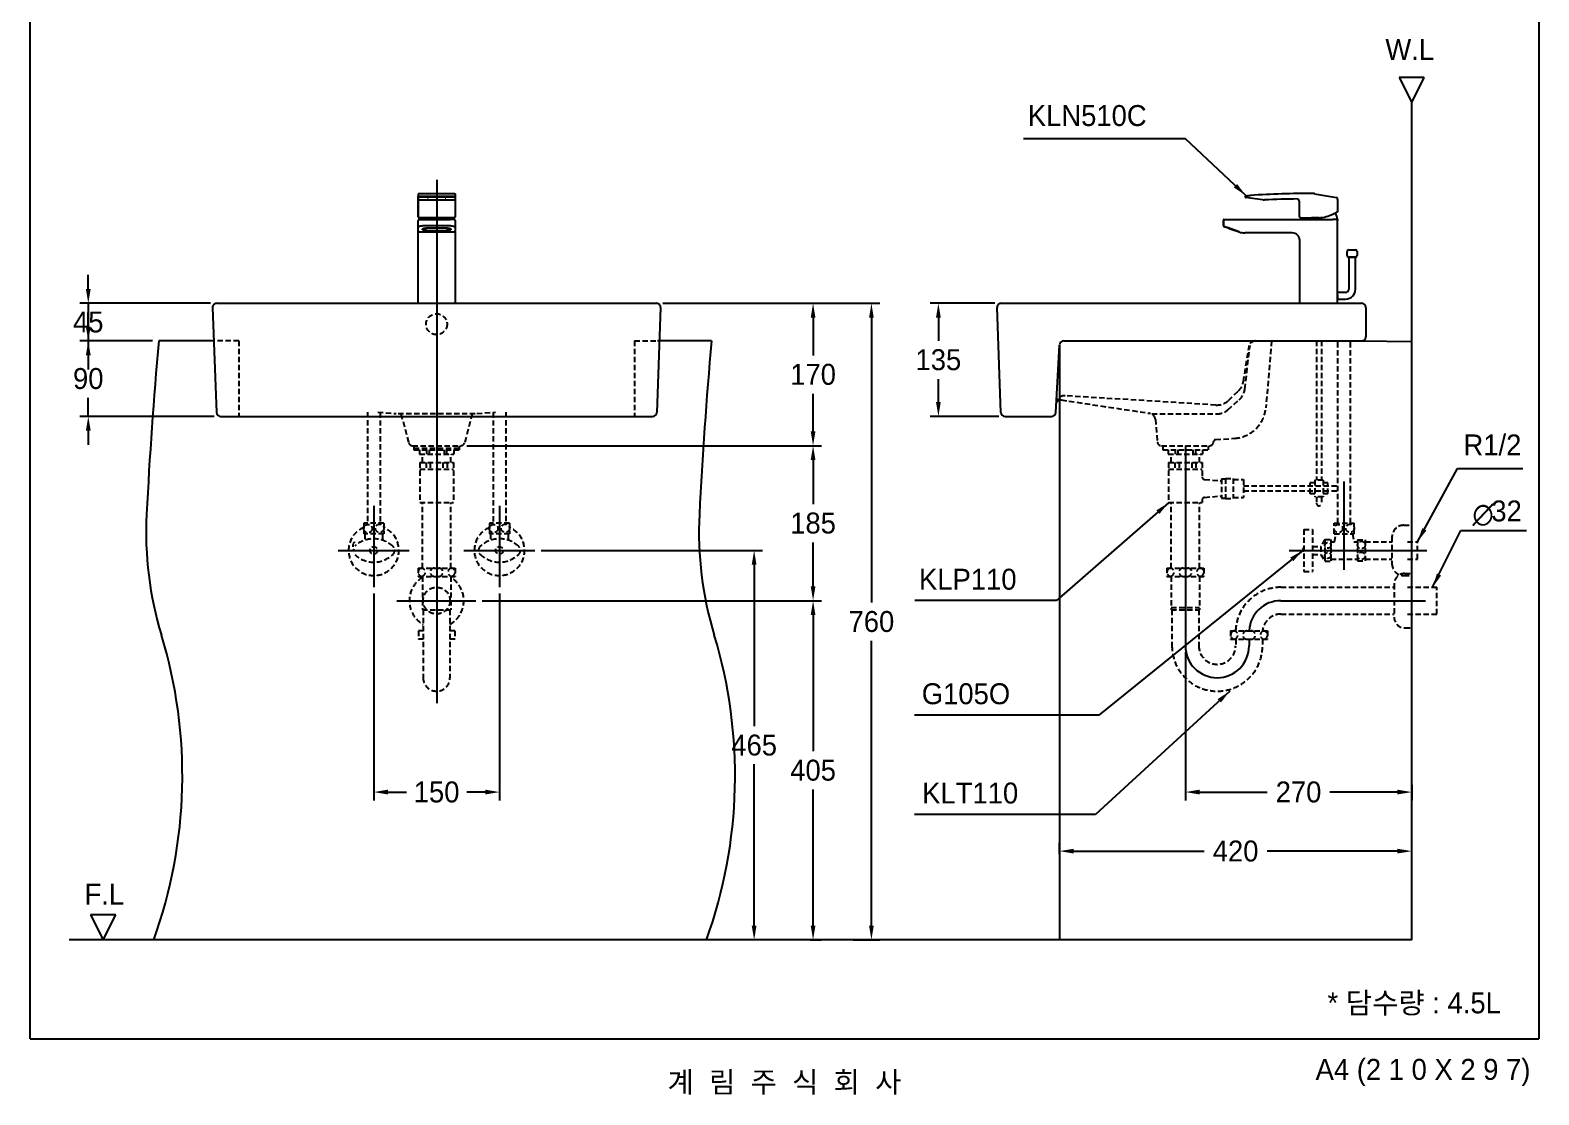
# Model space of a CAD drawing. Header units: millimetres. Extents: x 0 to 3800, y -67 to 2530.
# Drawn here: x 0 to 1800, y -67 to 1204 of the extents above; entities that cross this region are included whole.
import ezdxf
from ezdxf.enums import TextEntityAlignment as Align
from ezdxf.lldxf.tags import DXFTag

# ---------------------------------------------------------------- set-up
doc = ezdxf.new("R2010")
doc.units = ezdxf.units.MM
doc.linetypes.add('DASHED2', pattern=[9.525, 6.35, -3.175])
for name, color, linetype in [('TEXT', 7, 'Continuous'), ('내부선 및 부속', 4, 'Continuous'), ('도각라인', 7, 'Continuous'), ('외형선', 3, 'Continuous'), ('점선', 6, 'DASHED2'), ('중심선', 1, 'DASHED'), ('치수선', 7, 'Continuous')]:
    doc.layers.add(name, color=color, linetype=linetype)
doc.styles.add('____', font='')
doc.styles.add('타이틀', font='H2GTRM.TTF', dxfattribs={"height": 25})
doc.styles.get('____').set_extended_font_data('굴림')
tags = doc.linetypes.add('DASHDOT', pattern=[70, 31, -13, 13, -13]).pattern_tags.tags
tags[10:11] = [DXFTag(74, 4), DXFTag(75, 0), DXFTag(340, '0'), DXFTag(46, 0.0), DXFTag(50, 0.0), DXFTag(44, 0.0), DXFTag(45, 0.0)]
tags[8:9] = [DXFTag(74, 4), DXFTag(75, 0), DXFTag(340, '0'), DXFTag(46, 0.0), DXFTag(50, 0.0), DXFTag(44, 0.0), DXFTag(45, 0.0)]
tags[6:7] = [DXFTag(74, 4), DXFTag(75, 0), DXFTag(340, '0'), DXFTag(46, 0.0), DXFTag(50, 0.0), DXFTag(44, 0.0), DXFTag(45, 0.0)]
tags[4:5] = [DXFTag(74, 4), DXFTag(75, 0), DXFTag(340, '0'), DXFTag(46, 0.0), DXFTag(50, 0.0), DXFTag(44, 0.0), DXFTag(45, 0.0)]
tags = doc.linetypes.add('DASHED', pattern=[25.72, 12.86, -12.86]).pattern_tags.tags
tags[6:7] = [DXFTag(74, 4), DXFTag(75, 0), DXFTag(340, '0'), DXFTag(46, 0.0), DXFTag(50, 0.0), DXFTag(44, 0.0), DXFTag(45, 0.0)]
tags[4:5] = [DXFTag(74, 4), DXFTag(75, 0), DXFTag(340, '0'), DXFTag(46, 0.0), DXFTag(50, 0.0), DXFTag(44, 0.0), DXFTag(45, 0.0)]
doc.dimstyles.new('MSADIM', dxfattribs={"dimtxt": 33, "dimasz": 17, "dimexe": 10, "dimexo": 7.5, "dimgap": 10, "dimtad": 0, "dimtih": 1, "dimtoh": 1, "dimdec": 0, "dimzin": 1, "dimdsep": 46, "dimtxsty": '____', "dimcen": 11.25, "dimadec": 0, "dimazin": 0, "dimtfac": 1, "dimtdec": 0, "dimtix": 1, "dimtmove": 0, "dimatfit": 3, "dimfxl": 1, "dimtolj": 1, "dimtzin": 1, "dimarcsym": 0})

# ---------------------------------------------------------------- blocks, each defined once
blk = doc.blocks.new('*D19')
at = {"layer": '치수선', "color": 0, "linetype": 'Continuous', "lineweight": -2, "transparency": 16777216}
for p, q in [((69.3, 895), (69.3, 912)), ((215.1, 878), (59.3, 878)), ((69.3, 878), (69.3, 833)), ((145.9, 833), (59.3, 833)), ((69.3, 816), (69.3, 799))]:
    blk.add_line(p, q, dxfattribs=at)
at = {"layer": '치수선', "color": 0, "linetype": 'Continuous', "transparency": 16777216}
for points in [[(66.5, 895), (72.2, 895), (69.3, 878)], [(66.5, 816), (72.2, 816), (69.3, 833)]]:
    blk.add_solid(points, dxfattribs=at)
at = {"layer": '치수선', "color": 0, "linetype": 'Continuous', "transparency": 16777216, "insert": (69.3, 855.5), "char_height": 25, "attachment_point": 5, "style": '____'}
blk.add_mtext('\\A1;45', dxfattribs=at)
blk = doc.blocks.new('*D1')
at = {"layer": '치수선', "color": 0, "linetype": 'Continuous', "lineweight": -2, "transparency": 16777216}
for p, q in [((69.3, 850), (69.3, 867)), ((145.9, 833), (59.3, 833)), ((69.3, 833), (69.3, 810.8)), ((69.3, 743), (69.3, 765.2)), ((219.7, 743), (59.3, 743)), ((69.3, 726), (69.3, 709))]:
    blk.add_line(p, q, dxfattribs=at)
at = {"layer": '치수선', "color": 0, "linetype": 'Continuous', "transparency": 16777216}
for points in [[(66.5, 850), (72.2, 850), (69.3, 833)], [(66.5, 726), (72.2, 726), (69.3, 743)]]:
    blk.add_solid(points, dxfattribs=at)
at = {"layer": '치수선', "color": 0, "linetype": 'Continuous', "transparency": 16777216, "insert": (69.3, 788), "char_height": 25, "attachment_point": 5, "style": '____'}
blk.add_mtext('\\A1;90', dxfattribs=at)
blk = doc.blocks.new('*D2')
at = {"layer": '치수선', "color": 0, "linetype": 'Continuous', "lineweight": -2, "transparency": 16777216}
for p, q in [((754.7, 878), (944.1, 878)), ((934.1, 861), (934.1, 815.8)), ((934.1, 725), (934.1, 770.1)), ((521, 708), (944.1, 708))]:
    blk.add_line(p, q, dxfattribs=at)
at = {"layer": '치수선', "color": 0, "linetype": 'Continuous', "transparency": 16777216}
for points in [[(931.3, 861), (936.9, 861), (934.1, 878)], [(931.3, 725), (936.9, 725), (934.1, 708)]]:
    blk.add_solid(points, dxfattribs=at)
at = {"layer": '치수선', "color": 0, "linetype": 'Continuous', "transparency": 16777216, "insert": (934.1, 793), "char_height": 25, "attachment_point": 5, "style": '____'}
blk.add_mtext('\\A1;170', dxfattribs=at)
blk = doc.blocks.new('*D3')
at = {"layer": '치수선', "color": 0, "linetype": 'Continuous', "lineweight": -2, "transparency": 16777216}
for p, q in [((521, 708), (944.1, 708)), ((934.1, 691), (934.1, 638.3)), ((934.1, 540), (934.1, 592.6)), ((539.4, 523), (944.1, 523))]:
    blk.add_line(p, q, dxfattribs=at)
at = {"layer": '치수선', "color": 0, "linetype": 'Continuous', "transparency": 16777216}
for points in [[(931.3, 691), (936.9, 691), (934.1, 708)], [(931.3, 540), (936.9, 540), (934.1, 523)]]:
    blk.add_solid(points, dxfattribs=at)
at = {"layer": '치수선', "color": 0, "linetype": 'Continuous', "transparency": 16777216, "insert": (934.1, 615.5), "char_height": 25, "attachment_point": 5, "style": '____'}
blk.add_mtext('\\A1;185', dxfattribs=at)
blk = doc.blocks.new('*D4')
at = {"layer": '치수선', "color": 0, "linetype": 'Continuous', "lineweight": -2, "transparency": 16777216}
for p, q in [((539.4, 523), (944.1, 523)), ((934.1, 506), (934.1, 343.3)), ((934.1, 135), (934.1, 297.7)), ((930.6, 118), (944.1, 118))]:
    blk.add_line(p, q, dxfattribs=at)
at = {"layer": '치수선', "color": 0, "linetype": 'Continuous', "transparency": 16777216}
for points in [[(931.3, 506), (936.9, 506), (934.1, 523)], [(931.3, 135), (936.9, 135), (934.1, 118)]]:
    blk.add_solid(points, dxfattribs=at)
at = {"layer": '치수선', "color": 0, "linetype": 'Continuous', "transparency": 16777216, "insert": (934.1, 320.5), "char_height": 25, "attachment_point": 5, "style": '____'}
blk.add_mtext('\\A1;405', dxfattribs=at)
blk = doc.blocks.new('*D5')
at = {"layer": '치수선', "color": 0, "linetype": 'Continuous', "lineweight": -2, "transparency": 16777216}
for p, q in [((609.5, 583), (873.8, 583)), ((863.8, 566), (863.8, 373.3)), ((863.8, 135), (863.8, 327.7)), ((878.5, 118), (853.8, 118))]:
    blk.add_line(p, q, dxfattribs=at)
at = {"layer": '치수선', "color": 0, "linetype": 'Continuous', "transparency": 16777216}
for points in [[(860.9, 566), (866.6, 566), (863.8, 583)], [(860.9, 135), (866.6, 135), (863.8, 118)]]:
    blk.add_solid(points, dxfattribs=at)
at = {"layer": '치수선', "color": 0, "linetype": 'Continuous', "transparency": 16777216, "insert": (863.8, 350.5), "char_height": 25, "attachment_point": 5, "style": '____'}
blk.add_mtext('\\A1;465', dxfattribs=at)
blk = doc.blocks.new('*D6')
at = {"layer": '치수선', "color": 0, "linetype": 'Continuous', "lineweight": -2, "transparency": 16777216}
for p, q in [((754.7, 878), (1013.7, 878)), ((1003.7, 861), (1003.7, 520.8)), ((1003.7, 135), (1003.7, 475.2)), ((981.8, 118), (1013.7, 118))]:
    blk.add_line(p, q, dxfattribs=at)
at = {"layer": '치수선', "color": 0, "linetype": 'Continuous', "transparency": 16777216}
for points in [[(1000.9, 861), (1006.5, 861), (1003.7, 878)], [(1000.9, 135), (1006.5, 135), (1003.7, 118)]]:
    blk.add_solid(points, dxfattribs=at)
at = {"layer": '치수선', "color": 0, "linetype": 'Continuous', "transparency": 16777216, "insert": (1003.7, 498), "char_height": 25, "attachment_point": 5, "style": '____'}
blk.add_mtext('\\A1;760', dxfattribs=at)
blk = doc.blocks.new('*D7')
at = {"layer": '치수선', "color": 0, "linetype": 'Continuous', "lineweight": -2, "transparency": 16777216}
for p, q in [((1151.1, 878), (1073.6, 878)), ((1083.6, 861), (1083.6, 833.3)), ((1083.6, 760), (1083.6, 787.6)), ((1155.7, 743), (1073.6, 743))]:
    blk.add_line(p, q, dxfattribs=at)
at = {"layer": '치수선', "color": 0, "linetype": 'Continuous', "transparency": 16777216}
for points in [[(1080.8, 861), (1086.4, 861), (1083.6, 878)], [(1080.8, 760), (1086.4, 760), (1083.6, 743)]]:
    blk.add_solid(points, dxfattribs=at)
at = {"layer": '치수선', "color": 0, "linetype": 'Continuous', "transparency": 16777216, "insert": (1083.6, 810.5), "char_height": 25, "attachment_point": 5, "style": '____'}
blk.add_mtext('\\A1;135', dxfattribs=at)
blk = doc.blocks.new('*D10')
at = {"layer": '치수선', "color": 0, "linetype": 'Continuous', "lineweight": -2, "transparency": 16777216}
for p, q in [((409.9, 531.5), (409.9, 284.5)), ((559.9, 531.5), (559.9, 284.5)), ((426.9, 294.5), (449, 294.5)), ((542.9, 294.5), (520.9, 294.5))]:
    blk.add_line(p, q, dxfattribs=at)
at = {"layer": '치수선', "color": 0, "linetype": 'Continuous', "transparency": 16777216}
for points in [[(426.9, 297.4), (426.9, 291.7), (409.9, 294.5)], [(542.9, 297.4), (542.9, 291.7), (559.9, 294.5)]]:
    blk.add_solid(points, dxfattribs=at)
at = {"layer": '치수선', "color": 0, "linetype": 'Continuous', "transparency": 16777216, "insert": (484.9, 294.5), "char_height": 25, "attachment_point": 5, "style": '____'}
blk.add_mtext('\\A1;150', dxfattribs=at)
blk = doc.blocks.new('*D11')
at = {"layer": '치수선', "color": 0, "linetype": 'Continuous', "lineweight": -2, "transparency": 16777216}
for p, q in [((1378.3, 461.5), (1378.3, 284.5)), ((1395.3, 294.5), (1476, 294.5)), ((1631.3, 294.5), (1550.6, 294.5)), ((1648.3, 303.2), (1648.3, 284.5))]:
    blk.add_line(p, q, dxfattribs=at)
at = {"layer": '치수선', "color": 0, "linetype": 'Continuous', "transparency": 16777216}
for points in [[(1395.3, 297.4), (1395.3, 291.7), (1378.3, 294.5)], [(1631.3, 297.4), (1631.3, 291.7), (1648.3, 294.5)]]:
    blk.add_solid(points, dxfattribs=at)
at = {"layer": '치수선', "color": 0, "linetype": 'Continuous', "transparency": 16777216, "insert": (1513.3, 294.5), "char_height": 25, "attachment_point": 5, "style": '____'}
blk.add_mtext('\\A1;270', dxfattribs=at)
blk = doc.blocks.new('*D12')
at = {"layer": '치수선', "color": 0, "linetype": 'Continuous', "lineweight": -2, "transparency": 16777216}
for p, q in [((1228.2, 220.4), (1228.2, 234)), ((1648.3, 220.4), (1648.3, 234)), ((1245.2, 224), (1400.6, 224)), ((1631.3, 224), (1475.9, 224))]:
    blk.add_line(p, q, dxfattribs=at)
at = {"layer": '치수선', "color": 0, "linetype": 'Continuous', "transparency": 16777216}
for points in [[(1245.2, 226.9), (1245.2, 221.2), (1228.2, 224)], [(1631.3, 226.9), (1631.3, 221.2), (1648.3, 224)]]:
    blk.add_solid(points, dxfattribs=at)
at = {"layer": '치수선', "color": 0, "linetype": 'Continuous', "transparency": 16777216, "insert": (1438.2, 224), "char_height": 25, "attachment_point": 5, "style": '____'}
blk.add_mtext('\\A1;420', dxfattribs=at)

msp = doc.modelspace()

# ---------------------------------------------------------------- linework, layer by layer
at = {"layer": '내부선 및 부속', "linetype": 'Continuous'}
for p, q in [((464, 1009), (506, 1009)), ((1532.3, 1008.8), (1554, 1005)), ((463, 1008), (463, 1005.7)), ((463, 1008), (463, 1007.8)), ((463, 1007.8), (463, 1004)), ((463, 1004.5), (463, 1005.7)), ((463, 1002.4), (463, 1004.5)), ((463, 1004), (463, 1003.2)), ((463, 981), (463, 1003.6)), ((463, 1003.6), (463, 1002.3)), ((463, 1002), (463, 1003.2)), ((463, 1002.3), (463, 1002.4)), ((463, 1002), (463, 985.1)), ((464, 1001.4), (506, 1001.4)), ((501, 1005.3), (469, 1005.3)), ((469, 1005.3), (469, 1005.2)), ((469, 1005.2), (501, 1005.2)), ((475, 1004.8), (474, 1004.8)), ((474, 1004.8), (474, 1004.2)), ((474, 1004.2), (474, 1003.9)), ((474, 1003.9), (475, 1003.9)), ((475, 1003.9), (475, 1004.8)), ((475, 1004.2), (475, 1004.8)), ((475, 1003.9), (475, 1004.2)), ((495, 1004.8), (495, 1004.2)), ((496, 1004.8), (495, 1004.8)), ((495, 1004.2), (495, 1003.9)), ((495, 1003.9), (496, 1003.9)), ((496, 1003.9), (495, 1003.9)), ((496, 1004.2), (496, 1004.8)), ((496, 1003.9), (496, 1004.8)), ((496, 1003.9), (496, 1004.2)), ((496, 1003.9), (496, 1003.9)), ((501, 1005.2), (501, 1005.3)), ((506, 1001.3), (506, 1001.4)), ((507, 1008), (507, 1005.7)), ((507, 1005.7), (507, 1004.5)), ((507, 1004.5), (507, 1002.4)), ((507, 1003.6), (507, 1003.6)), ((507, 1003.6), (507, 981)), ((507, 1002.3), (507, 1002.4)), ((1449.8, 1005.2), (1449.8, 1005.4)), ((1449.8, 1005.4), (1449.8, 1005.2)), ((1455.7, 1003.5), (1450.7, 1004.2)), ((1470.8, 1001.4), (1455.7, 1003.5)), ((1514.4, 981), (1514.4, 999.6)), ((1554, 1005), (1559, 1004.1)), ((1559.8, 1003.1), (1559.8, 1003)), ((1559.8, 1002), (1559.8, 1003)), ((1559.8, 1002), (1559.8, 987.6)), ((463, 985.1), (463, 981)), ((463, 968.8), (463, 977)), ((463, 878), (463, 977)), ((464.4, 980), (464, 980)), ((464, 978), (469, 978)), ((505.6, 980), (464.4, 980)), ((469, 978), (501, 978)), ((506, 978), (501, 978)), ((506, 980), (505.6, 980)), ((507, 977), (507, 968.8)), ((1423.6, 970.7), (1423.6, 977)), ((1423.6, 977), (1423.6, 970.7)), ((1424.6, 978), (1429.6, 978)), ((1429.6, 978), (1553.8, 978)), ((1515.4, 980), (1528.8, 980)), ((1515.9, 980), (1520.3, 980)), ((1530.8, 980), (1528.8, 980)), ((1537.8, 980), (1530.8, 980)), ((1558.8, 978), (1553.8, 978)), ((1558.8, 978), (1559.8, 978)), ((1559.8, 978), (1559.8, 977)), ((1559.8, 878), (1559.8, 977)), ((463, 964.1), (463, 968.8)), ((463, 963), (463, 964.1)), ((463, 878), (463, 963)), ((464, 963.2), (506, 963.2)), ((469, 970.7), (501, 970.7)), ((498, 967.7), (472, 967.7)), ((472, 964.9), (472, 967.7)), ((472, 964.9), (498, 964.9)), ((498, 964.9), (498, 967.7)), ((507, 968.8), (507, 964.1)), ((507, 963), (507, 964.1)), ((507, 963), (507, 963)), ((507, 963), (507, 878)), ((1429.3, 967.9), (1424.3, 969.7)), ((1424.3, 969.7), (1429.3, 967.9)), ((1429.3, 967.9), (1442.3, 963.2)), ((1442.3, 963.2), (1429.3, 967.9)), ((1429.9, 967.7), (1437.4, 964.9)), ((1437.4, 964.9), (1429.9, 967.7)), ((1505.8, 962), (1449.1, 962)), ((1514.8, 878), (1514.8, 953)), ((1571.3, 934.9), (1571.3, 940)), ((1573.3, 942), (1581.3, 942)), ((1583.3, 940), (1583.3, 934.9)), ((1577.3, 933), (1573.2, 933)), ((1573.3, 933), (1573.3, 895)), ((1573.3, 933), (1581.3, 933)), ((1579.6, 933), (1574.9, 933)), ((1581.3, 933), (1577.3, 933)), ((1581.3, 933), (1577.3, 933)), ((1581.3, 895), (1581.3, 933)), ((1559.8, 910), (1559.8, 915)), ((1559.8, 888), (1559.8, 910)), ((1569.3, 891), (1559.8, 891)), ((1559.8, 888), (1559.8, 883)), ((1559.8, 883), (1569.3, 883)), ((1228.2, 828.2), (1228.2, 118)), ((1588.4, 833), (1648.3, 832.4))]:
    msp.add_line(p, q, dxfattribs=at)
for centre, radius, start, end in [((1523.6, 9), 1000, 89.5936, 93.8863), ((1530.6, 999), 10, 80, 89.5936), ((506, 1002.3), 1, 270, 0), ((1450.8, 1005.2), 1, 202.1993, 262.1993), ((1450.8, 1005.2), 1, 202.1993, 262.1993), ((1450.8, 1005.2), 1, 202.1993, 262.1993), ((1450.8, 1005.2), 1, 202.1993, 262.1993), ((1472.2, 1011.3), 10, 262.1993, 272.9349), ((1523.6, 9), 993.6, 90.6538, 92.9349), ((1511, 999.4), 3.34, 2.007, 69.3544), ((464, 981), 1, 180, 270), ((464, 977), 1, 90, 180), ((464, 977), 1, 90, 180), ((492.7, 972.9), 27.6, 165.1842, 169.4357), ((478.4, 972.9), 27.6, 10.5643, 14.8158), ((506, 981), 1, 270, 0), ((506, 977), 1, 0, 90), ((1424.6, 977), 1, 90, 180), ((1424.6, 977), 1, 90, 180), ((1515.4, 981), 1, 180, 270), ((1547, 972.9), 27.6, 165.1842, 169.4357), ((1532.3, 1035.5), 55.8, 275.72, 293.156), ((1532.7, 972.9), 27.6, 10.5643, 27.3016), ((1449.1, 982), 20, 250, 270), ((1449.1, 982), 20, 250, 270), ((1505.8, 953), 9, 0, 90), ((1573.3, 940), 2, 90, 180), ((1581.3, 940), 1.92, 0, 90), ((1573.2, 934.9), 1.92, 180, 270), ((1581.3, 934.9), 1.92, 270, 0), ((1569.3, 895), 4, 270, 0), ((1569.3, 895), 12, 270, 0), ((5109.6, 381.1), 4976.7, 174.7903, 177.1769), ((5769.1, 381.1), 4976.7, 174.7903, 177.1769), ((563.4, 605.3), 425.1, 177.1769, 196.87), ((1223, 605.3), 425.1, 177.1769, 196.87), ((-396.8, 314.1), 578.4, 340.1829, 16.87), ((262.7, 314.1), 578.4, 340.1829, 16.87)]:
    msp.add_arc(centre, radius, start, end, dxfattribs=at)
for points, knots in [([(463, 1008.1), (463, 1008.2), (463.1, 1008.3), (463.1, 1008.4), (463.2, 1008.6), (463.5, 1008.8), (463.7, 1009), (463.9, 1009), (464, 1009)], [0, 0, 0, 0, 0.097046, 0.215477, 0.366984, 0.6013, 0.806128, 1, 1, 1, 1]), ([(506, 1009), (506, 1009), (506.2, 1009), (506.4, 1009), (506.6, 1008.8), (506.8, 1008.7), (506.9, 1008.5), (507, 1008.3), (507, 1008.2), (507, 1008.1), (507, 1008.1), (507, 1008.1)], [0, 0, 0, 0, 0.020818, 0.239105, 0.419032, 0.574027, 0.708164, 0.821662, 0.913084, 0.980269, 1, 1, 1, 1]), ([(469, 1005.3), (468.6, 1005.3), (467.9, 1005.4), (467, 1005.4), (466.4, 1005.4), (465.8, 1005.4), (465.1, 1005.4), (464.5, 1005.5), (464, 1005.5), (463.8, 1005.5), (463.7, 1005.5), (463.4, 1005.6), (463.1, 1005.6), (463, 1005.7), (463, 1005.7)], [0, 0, 0, 0, 0.142857, 0.214286, 0.285714, 0.357143, 0.428571, 0.571429, 0.642857, 0.678571, 0.696429, 0.714286, 0.857143, 1, 1, 1, 1]), ([(463, 1004.5), (463, 1004.6), (463.4, 1004.8), (465.2, 1005), (467.2, 1005.1), (468.6, 1005.2), (469, 1005.2)], [0, 0, 0, 0, 0.285714, 0.571429, 0.857143, 1, 1, 1, 1]), ([(506.9, 1005.6), (506.9, 1005.6), (506.8, 1005.6), (506.5, 1005.6), (505.8, 1005.5), (505, 1005.4), (504.2, 1005.4), (503.4, 1005.4), (502.4, 1005.4), (501.5, 1005.3), (501, 1005.3)], [0, 0, 0, 0, 0.022938, 0.185782, 0.348626, 0.511469, 0.592891, 0.674313, 0.837156, 1, 1, 1, 1]), ([(501, 1005.2), (501.9, 1005.2), (503.7, 1005.1), (505.9, 1004.9), (506.7, 1004.7), (506.9, 1004.6), (506.9, 1004.6)], [0, 0, 0, 0, 0.32589, 0.651781, 0.977671, 1, 1, 1, 1]), ([(1450.8, 1006.3), (1450.6, 1006.3), (1450.4, 1006.3), (1450.2, 1006.1), (1450, 1005.9), (1449.9, 1005.7), (1449.8, 1005.5), (1449.8, 1005.4)], [0, 0, 0, 0, 0.285714, 0.428571, 0.571429, 0.785714, 1, 1, 1, 1]), ([(1450.8, 1006.3), (1450.8, 1006.3), (1450.9, 1006.4), (1451.2, 1006.4), (1451.5, 1006.4), (1452, 1006.4), (1452.6, 1006.5), (1453.6, 1006.6), (1454.7, 1006.6), (1455.4, 1006.7), (1455.8, 1006.7)], [0, 0, 0, 0, 0.142857, 0.285714, 0.357143, 0.428571, 0.571429, 0.714286, 0.857143, 1, 1, 1, 1]), ([(1559.2, 986.6), (1559.2, 986.6), (1559.1, 986.6), (1558.9, 986.4), (1558.5, 986.2), (1558.1, 986), (1557.8, 985.9), (1557.4, 985.6), (1556.9, 985.4), (1556.2, 985.1), (1555.6, 984.8), (1555, 984.5), (1554.8, 984.4), (1554.7, 984.4)], [0, 0, 0, 0, 0.022972, 0.19686, 0.283804, 0.370748, 0.457692, 0.5229, 0.63158, 0.718524, 0.892412, 0.935884, 1, 1, 1, 1]), ([(1558.8, 986.4), (1558.8, 986.4), (1558.8, 986.4), (1558.8, 986.4), (1558.7, 986.3), (1558.6, 986.3), (1558.6, 986.3), (1558.5, 986.2), (1558.5, 986.2), (1558.4, 986.2), (1558.4, 986.2), (1558.3, 986.1), (1558.3, 986.1), (1558.2, 986.1), (1558.2, 986.1), (1558, 986), (1558, 986), (1557.8, 985.9), (1557.7, 985.8), (1557.6, 985.8), (1557.5, 985.7), (1557.3, 985.6), (1557.3, 985.6), (1557.2, 985.6), (1557.2, 985.6), (1557.2, 985.6)], [0, 0, 0, 0, 0.147203, 0.147203, 0.295653, 0.295653, 0.37051, 0.37051, 0.483564, 0.483564, 0.521467, 0.521467, 0.597561, 0.597561, 0.635788, 0.635788, 0.751471, 0.751471, 0.829397, 0.829397, 0.947331, 0.947331, 0.986892, 0.986892, 1, 1, 1, 1]), ([(1559.7, 987.5), (1559.7, 987.4), (1559.7, 987.2), (1559.6, 987), (1559.4, 986.8), (1559.3, 986.7), (1559.2, 986.6)], [0, 0, 0, 0, 0.250001, 0.499999, 0.749998, 1, 1, 1, 1]), ([(1559.7, 987.5), (1559.7, 987.5), (1559.8, 987.5), (1559.8, 987.6), (1559.8, 987.6)], [0, 0, 0, 0, 0.15708, 1, 1, 1, 1]), ([(463, 968.8), (463, 969.1), (463.4, 969.7), (465.2, 970.3), (467.2, 970.6), (468.6, 970.7), (469, 970.7)], [0, 0, 0, 0, 0.285714, 0.571429, 0.857143, 1, 1, 1, 1]), ([(463, 963), (463, 963), (463, 963), (463, 962.9), (463, 962.8), (463.1, 962.7)], [0, 0, 0, 0, 0.003909, 0.003909, 1, 1, 1, 1]), ([(501, 970.7), (501.9, 970.7), (503.7, 970.5), (505.9, 970), (506.7, 969.5), (506.9, 969.2), (506.9, 969.2)], [0, 0, 0, 0, 0.326484, 0.652968, 0.979452, 1, 1, 1, 1]), ([(507, 962.8), (507, 962.8), (507, 962.7), (507, 962.7), (507, 962.7)], [0, 0, 0, 0, 0.705199, 1, 1, 1, 1]), ([(1423.6, 970.7), (1423.6, 970.6), (1423.6, 970.4), (1423.7, 970.2), (1423.8, 970), (1424, 969.9), (1424.1, 969.8), (1424.3, 969.7)], [0, 0, 0, 0, 0.214286, 0.428571, 0.571429, 0.714286, 1, 1, 1, 1])]:
    msp.add_open_spline(points, degree=3, knots=knots, dxfattribs=at)
for points in [[(464, 1001.4), (463, 1001.4), (463, 1002.4)], [(507, 1002.4), (507, 1001.4), (506, 1001.4)], [(464, 963.2), (463, 963.2), (463, 964.1)], [(507, 964.1), (507, 963.2), (506, 963.2)]]:
    msp.add_rational_spline(points, [1, 0.707106781056, 1], degree=2, dxfattribs=at)
for points, degree in [([(506.5, 1001.5), (506.5, 1001.4), (506.5, 1001.3), (506.5, 1001.3)], 3), ([(506.6, 1001.5), (506.6, 1001.4), (506.6, 1001.4), (506.5, 1001.3)], 3), ([(507, 1005.9), (507, 1005.8), (506.9, 1005.6)], 2), ([(507, 1005.7), (507, 1005.7), (507, 1005.7), (506.9, 1005.6)], 3), ([(506.9, 1004.6), (507, 1004.4), (507, 1004.3)], 2), ([(506.9, 1004.6), (507, 1004.6), (507, 1004.5), (507, 1004.5)], 3), ([(507, 1005.9), (507, 1005.8), (507, 1005.8), (507, 1005.7)], 3), ([(507, 1004.5), (507, 1004.4), (507, 1004.3), (507, 1004.3)], 3), ([(1450.8, 1006.3), (1450.3, 1006.3), (1449.8, 1005.9), (1449.8, 1005.4)], 3), ([(1449.8, 1005.2), (1449.8, 1004.7), (1450.2, 1004.2), (1450.7, 1004.2)], 3), ([(1450.5, 1006.3), (1450.5, 1006.3), (1450.6, 1006.3), (1450.6, 1006.3)], 3), ([(1554, 1005), (1554, 1005), (1554, 1005), (1554, 1005)], 3), ([(1559.8, 1003.1), (1559.8, 1003.6), (1559.5, 1004), (1559, 1004.1)], 3), ([(1554.7, 984.4), (1554.5, 984.3), (1554.2, 984.2)], 2), ([(1554.2, 984.2), (1554.2, 984.2), (1554.2, 984.2), (1554.2, 984.2)], 3), ([(506.9, 969.2), (507, 969.1), (507, 969), (507, 968.8)], 3), ([(506.9, 969.2), (507, 968.9), (507, 968.7)], 2), ([(507, 968.8), (507, 968.8), (507, 968.7), (507, 968.7)], 3), ([(1423.6, 970.7), (1423.6, 970.3), (1423.9, 969.9), (1424.3, 969.7)], 3)]:
    msp.add_open_spline(points, degree=degree, dxfattribs=at)
for points in [[(472, 964.9), (468, 964.9), (468, 966.3), (468, 967.7), (472, 967.7)], [(498, 967.7), (502, 967.7), (502, 966.3), (502, 964.9), (498, 964.9)]]:
    msp.add_rational_spline(points, [1, 0.707106781056, 1, 0.707106781056, 1], degree=2, knots=[0, 0, 0, 0.5, 0.5, 1, 1, 1], dxfattribs=at)
at = {"layer": '도각라인'}
for p, q in [((0, 0), (0, 2530)), ((1800, 2530), (1800, 0)), ((0, 0), (1800, 0))]:
    msp.add_line(p, q, dxfattribs=at)
at = {"layer": '외형선', "linetype": 'Continuous'}
for p, q in [((1663.3, 1147.5), (1633.3, 1147.5)), ((1633.3, 1147.5), (1648.3, 1117.5)), ((1648.3, 1117.5), (1663.3, 1147.5)), ((1648.3, 118), (1648.3, 1117.5)), ((217.6, 872.8), (222.2, 747.8)), ((222.6, 878), (747.2, 878)), ((752.2, 872.8), (747.6, 747.8)), ((1158.2, 747.8), (1153.6, 872.8)), ((1158.6, 878), (1588.4, 878)), ((1593.4, 873), (1593.4, 838)), ((219.9, 833), (153.4, 833)), ((812.9, 833), (748.3, 833)), ((1223.7, 747.7), (1228.2, 828.2)), ((1233.1, 833), (1588.4, 833)), ((227.2, 743), (742.6, 743)), ((1163.2, 743), (1218.7, 743)), ((102.1, 148), (72.1, 148)), ((72.1, 148), (87.1, 118)), ((87.1, 118), (102.1, 148)), ((1648.3, 118), (46.5, 118))]:
    msp.add_line(p, q, dxfattribs=at)
for centre, start, end in [((222.6, 873), 90, 182.1211), ((747.2, 873), 357.8789, 90), ((1158.6, 873), 90, 182.1211), ((1588.4, 873), 0, 90), ((1233.1, 828), 90, 176.8202), ((1588.4, 838), 270, 0), ((227.2, 748), 182.1211, 270), ((742.6, 748), 270, 357.8789), ((1163.2, 748), 182.1211, 270), ((1218.7, 748), 270, 356.8202)]:
    msp.add_arc(centre, 5, start, end, dxfattribs=at)
at = {"layer": '점선'}
for p, q in [((249, 833), (219.2, 833)), ((249, 833), (248.8, 743.4)), ((721, 833), (721, 743)), ((721, 833), (750.8, 833)), ((1481, 833), (1474.3, 753.3)), ((1534.8, 833), (1534.8, 667)), ((1540.8, 833), (1540.8, 667)), ((1560.3, 615.7), (1560.3, 833)), ((1575.3, 615.7), (1575.3, 833)), ((1447.5, 784.5), (1454.7, 827.9)), ((1449.3, 775.6), (1455.1, 826.8)), ((1230, 762.6), (1335.7, 746.7)), ((1414.7, 756.5), (1234.9, 767.6)), ((1429.1, 751), (1442.6, 762.9)), ((1429.7, 762), (1441.6, 773.4)), ((402.4, 748), (402.4, 615.7)), ((414.7, 748), (436.7, 746.4)), ((417.4, 747.8), (417.4, 615.7)), ((531.1, 746), (438.7, 746)), ((442.4, 746), (451.5, 711.7)), ((527.4, 746), (518.3, 711.7)), ((533.1, 746.4), (555.1, 748)), ((552.4, 747.8), (552.4, 615.7)), ((567.4, 748), (567.4, 615.7)), ((1338.2, 746), (1415.9, 746)), ((1342.5, 739.5), (1344.8, 712.5)), ((456.3, 708), (513.5, 708)), ((457.9, 708), (457.9, 703)), ((457.9, 705), (511.9, 705)), ((457.9, 703), (511.9, 703)), ((464.4, 703), (464.4, 698)), ((472.9, 703), (472.9, 698)), ((475.9, 703), (475.9, 698)), ((493.9, 703), (493.9, 698)), ((496.9, 703), (496.9, 698)), ((505.4, 703), (505.4, 698)), ((511.9, 708), (511.9, 703)), ((1349.8, 708), (1407, 708)), ((1349.8, 708), (1378.3, 708)), ((1351.3, 708), (1351.3, 703)), ((1351.3, 703), (1405.3, 703)), ((1357.8, 703), (1357.8, 698)), ((1366.3, 703), (1366.3, 698)), ((1369.3, 703), (1369.3, 698)), ((1387.3, 703), (1387.3, 698)), ((1390.3, 703), (1390.3, 698)), ((1398.8, 703), (1398.8, 698)), ((1405.3, 708), (1405.3, 703)), ((1411.9, 711.7), (1412.4, 713.7)), ((1414.2, 715.2), (1437.1, 716.8)), ((464.4, 698), (505.4, 698)), ((464.9, 688), (464.9, 640)), ((464.9, 688), (504.9, 688)), ((467.9, 688), (467.9, 698)), ((472.4, 688), (472.4, 680)), ((477.4, 688), (477.4, 680)), ((492.4, 688), (492.4, 680)), ((497.4, 688), (497.4, 680)), ((501.9, 688), (501.9, 698)), ((504.9, 688), (504.9, 640)), ((1357.8, 698), (1398.8, 698)), ((1358.3, 688), (1358.3, 640)), ((1358.3, 688), (1398.3, 688)), ((1361.3, 688), (1361.3, 698)), ((1365.8, 688), (1365.8, 680)), ((1370.8, 688), (1370.8, 680)), ((1385.8, 688), (1385.8, 680)), ((1390.8, 688), (1390.8, 680)), ((1395.3, 688), (1395.3, 698)), ((1398.3, 688), (1398.3, 670.7)), ((464.9, 680), (504.9, 680)), ((1358.3, 680), (1398.3, 680)), ((1401, 667.7), (1421.3, 666)), ((1421.3, 668.5), (1421.3, 645.5)), ((1421.3, 668.5), (1426.3, 668.5)), ((1426.3, 669), (1426.3, 645)), ((1426.3, 669), (1435.3, 669)), ((1435.3, 669), (1435.3, 645)), ((1435.3, 667.7), (1447.8, 667.7)), ((1447.8, 667.7), (1447.8, 646.2)), ((1542.8, 667), (1532.8, 667)), ((1532.8, 667), (1532.8, 647)), ((1542.8, 667), (1542.8, 647)), ((1447.8, 660), (1560.3, 660)), ((1447.8, 654), (1560.3, 654)), ((1527.3, 650.5), (1527.3, 663.5)), ((1532.8, 663.5), (1527.3, 663.5)), ((1532.8, 650.5), (1527.3, 650.5)), ((1548.3, 663.5), (1542.8, 663.5)), ((1548.3, 650.5), (1542.8, 650.5)), ((1548.3, 650.5), (1548.3, 663.5)), ((464.9, 640), (504.9, 640)), ((467.9, 562), (467.9, 640)), ((501.9, 562), (501.9, 640)), ((1358.3, 640), (1398.3, 640)), ((1361.3, 562), (1361.3, 640)), ((1395.3, 562), (1395.3, 640)), ((1398.3, 643.2), (1398.3, 640)), ((1401, 646.2), (1421.3, 648)), ((1421.3, 645.5), (1426.3, 645.5)), ((1426.3, 645), (1435.3, 645)), ((1435.3, 646.2), (1447.8, 646.2)), ((1542.8, 647), (1532.8, 647)), ((1534.8, 647), (1534.8, 639.3)), ((1540.8, 647), (1540.8, 639.3)), ((397.9, 615.7), (397.9, 602.7)), ((421.9, 615.7), (397.9, 615.7)), ((421.9, 615.7), (421.9, 602.7)), ((547.9, 615.7), (547.9, 602.7)), ((571.9, 615.7), (547.9, 615.7)), ((571.9, 615.7), (571.9, 602.7)), ((1555.8, 615.7), (1579.8, 615.7)), ((1555.8, 602.7), (1555.8, 615.7)), ((1579.8, 602.7), (1579.8, 615.7)), ((1638.8, 613), (1648.3, 613)), ((421.9, 602.7), (397.9, 602.7)), ((399.4, 602.7), (399.4, 595.3)), ((420.4, 602.7), (420.4, 595.3)), ((571.9, 602.7), (547.9, 602.7)), ((549.4, 602.7), (549.4, 595.3)), ((570.4, 602.7), (570.4, 595.3)), ((1519.8, 608), (1519.8, 558)), ((1519.8, 608), (1529.8, 608)), ((1529.8, 608), (1529.8, 558)), ((1544.8, 596), (1539.8, 587.7)), ((1544.8, 596), (1551.8, 596)), ((1544.8, 596), (1544.8, 570)), ((1551.8, 596), (1551.8, 570)), ((1555.8, 602.7), (1579.8, 602.7)), ((1556.3, 593.2), (1557.8, 602.7)), ((1577.8, 602.7), (1579.3, 593.2)), ((1583.8, 595.5), (1583.8, 570.5)), ((1583.8, 595.5), (1592.8, 595.5)), ((1592.8, 595.5), (1592.8, 570.5)), ((1624.8, 599), (1624.8, 567)), ((1529.8, 587.7), (1539.8, 587.7)), ((1529.8, 578.2), (1539.8, 578.2)), ((1539.8, 587.7), (1539.8, 578.2)), ((1539.8, 578.2), (1544.8, 570)), ((1551.8, 593.2), (1556.3, 593.2)), ((1579.3, 593.2), (1583.8, 593.2)), ((1592.8, 593.2), (1624.8, 593.2)), ((1643.3, 593.2), (1655.3, 593.2)), ((1655.3, 572.7), (1655.3, 593.2)), ((462.9, 562), (506.9, 562)), ((462.9, 562), (462.9, 552)), ((506.9, 562), (506.9, 552)), ((1356.3, 562), (1400.3, 562)), ((1356.3, 562), (1356.3, 552)), ((1400.3, 562), (1400.3, 552)), ((1544.8, 570), (1551.8, 570)), ((1551.8, 572.7), (1583.8, 572.7)), ((1583.8, 570.5), (1592.8, 570.5)), ((1592.8, 572.7), (1624.8, 572.7)), ((1643.3, 572.7), (1655.3, 572.7)), ((462.9, 552), (506.9, 552)), ((467.9, 552), (467.9, 512)), ((501.9, 552), (501.9, 512)), ((1356.3, 552), (1400.3, 552)), ((1361.3, 552), (1361.3, 512)), ((1395.3, 552), (1395.3, 512)), ((1519.8, 558), (1529.8, 558)), ((1627.3, 542.5), (1627.3, 507)), ((1638.8, 553), (1648.3, 553)), ((1640.3, 555.5), (1648.3, 555.5)), ((1492.2, 539), (1627.3, 539)), ((1643.3, 539), (1678.3, 539)), ((1678.3, 507), (1678.3, 539)), ((467.9, 512), (501.9, 512)), ((468.9, 512), (468.9, 431)), ((500.9, 512), (500.9, 431)), ((1361.3, 515), (1395.3, 515)), ((1361.3, 512), (1395.3, 512)), ((1362.3, 512), (1362.3, 469)), ((1394.3, 512), (1394.3, 469)), ((1492.2, 507), (1627.3, 507)), ((1643.3, 507), (1678.3, 507)), ((463.2, 487), (463.2, 477)), ((468.9, 487), (463.2, 487)), ((506.7, 487), (500.9, 487)), ((506.7, 487), (506.7, 477)), ((1432.3, 487), (1476.3, 487)), ((1432.3, 487), (1432.3, 477)), ((1438.3, 487), (1438.3, 488.1)), ((1476.3, 487), (1476.3, 477)), ((1640.3, 490.5), (1648.3, 490.5)), ((468.9, 477), (463.2, 477)), ((506.7, 477), (500.9, 477)), ((1432.3, 477), (1476.3, 477)), ((1438.3, 477), (1438.3, 469)), ((1470.3, 477), (1470.3, 469))]:
    msp.add_line(p, q, dxfattribs=at)
for centre, radius in [((484.9, 853), 12.5), ((484.9, 853), 12.5), ((403, 609.1), 5), ((416.9, 609.4), 5), ((553, 609.1), 5), ((566.9, 609.4), 5), ((1560.8, 609.1), 5), ((1574.8, 609.4), 5), ((409.9, 583), 4.5), ((559.9, 583), 4.5), ((1548.3, 589), 3.5), ((1548.3, 577), 3.5), ((1588.3, 589.5), 4.5), ((1588.3, 576.5), 4.5), ((484.9, 523), 16)]:
    msp.add_circle(centre, radius, dxfattribs=at)
for centre, radius, start, end in [((1460.6, 827), 6, 90, 170.6203), ((1462, 826), 7, 90, 173.5521), ((1427.8, 787.8), 20, 313.727, 350.6204), ((1429.4, 777.9), 20, 311.3478, 353.5521), ((1229.2, 757.6), 5, 81.4982, 176.8202), ((1234.2, 757.7), 10, 86.4559, 176.8202), ((1415.9, 776.5), 20, 266.4559, 313.727), ((1334.5, 738.8), 8, 4.8672, 81.4982), ((1415.9, 766), 20, 270, 311.3478), ((1434.4, 756.7), 40, 273.8408, 355.1714), ((456.3, 713), 5, 194.8207, 270), ((456.3, 713), 5, 194.8207, 270), ((456.3, 713), 5, 194.8207, 270), ((513.5, 713), 5, 270, 345.1793), ((513.5, 713), 5, 270, 345.1793), ((513.5, 713), 5, 270, 345.1793), ((1349.8, 713), 5, 184.8672, 269.9995), ((1407, 713), 5, 270.0007, 345.6157), ((1414.3, 713.2), 2, 93.8405, 165.6169), ((1401.3, 670.7), 3, 180, 265.0303), ((1401.3, 643.2), 3, 94.9697, 180), ((1537.8, 639.3), 3, 180, 0), ((1638.8, 599), 14, 90, 180), ((409.9, 583), 30, 113.5781, 66.4217), ((409.9, 563.3), 33.6, 47.499, 132.501), ((559.9, 583), 30, 113.5781, 66.4217), ((559.9, 563.3), 33.6, 47.499, 132.501), ((391.8, 588), 7, 132.501, 227.499), ((409.9, 602.6), 33.6, 227.499, 312.501), ((427.9, 583), 7, 312.501, 47.499), ((541.9, 583), 7, 132.501, 227.499), ((559.9, 602.6), 33.6, 227.499, 312.501), ((577.9, 583), 7, 312.501, 47.499), ((1526.2, 583), 7.84, 144.9654, 215.0346), ((467.9, 557), 5, 98.6269, 261.3731), ((466.4, 557), 5, 278.6269, 81.3731), ((482.4, 557), 5, 90, 270), ((487.4, 557), 5, 270, 90), ((503.4, 557), 5, 98.6269, 261.3731), ((501.9, 557), 5, 278.6269, 81.3731), ((1361.3, 557), 5, 98.6269, 261.3731), ((1359.8, 557), 5, 278.6269, 81.3731), ((1375.8, 557), 5, 90, 270), ((1380.8, 557), 5, 270, 90), ((1396.8, 557), 5, 98.6269, 261.3731), ((1395.3, 557), 5, 278.6269, 81.3731), ((1638.8, 567), 14, 180, 270), ((484.9, 523), 32.5, 121.5389, 240.5076), ((484.9, 523), 32.5, 299.4924, 58.4611), ((1640.3, 542.5), 13, 90, 180), ((1492.2, 485), 54, 90, 176.6714), ((1492.2, 485), 22, 90, 174.7841), ((1437.3, 482), 5, 98.6269, 261.3731), ((1435.8, 482), 5, 278.6269, 81.3731), ((1451.8, 482), 5, 90, 270), ((1456.8, 482), 5, 270, 90), ((1472.8, 482), 5, 98.6269, 261.3731), ((1471.3, 482), 5, 278.6269, 81.3731), ((1640.3, 503.5), 13, 180, 270.0015), ((1416.3, 469), 54, 180, 0), ((1416.3, 469), 22, 180, 0), ((484.9, 431), 16, 180, 0)]:
    msp.add_arc(centre, radius, start, end, dxfattribs=at)
at = {"layer": '중심선', "linetype": 'DASHDOT'}
for p, q in [((485, 1025.3), (485, 400.7)), ((1378.3, 708), (1378.3, 469)), ((1567.8, 559.7), (1567.8, 665.3)), ((409.9, 636.4), (409.9, 539)), ((559.9, 636.4), (559.9, 539)), ((367.3, 583), (452, 583)), ((517.3, 583), (602, 583)), ((1502.3, 583), (1666.4, 583)), ((437.5, 523), (531.9, 523)), ((1492.2, 523), (1664.9, 523)), ((1454.3, 477), (1454.3, 469))]:
    msp.add_line(p, q, dxfattribs=at)
for centre, start, end in [((1492.2, 485), 90, 176.6714), ((1416.3, 469), 180, 0)]:
    msp.add_arc(centre, 38, start, end, dxfattribs=at)

# ---------------------------------------------------------------- texts
at = {"layer": 'TEXT', "style": '타이틀'}
for s, p in [('W.L', (1646, 1181)), ('F.L', (88.5, 172.7))]:
    msp.add_text(s, height=25, dxfattribs=at).set_placement(p, align=Align.MIDDLE)
for s, p in [('* 담수량 : 4.5L', (1651.3, 42.9)), ('계  림  주  식  회  사', (900, -51.7))]:
    msp.add_text(s, height=25, dxfattribs=at).set_placement(p, align=Align.MIDDLE_CENTER)
msp.add_text('A4 (2 1 0 X 2 9 7)', height=25, dxfattribs=at).set_placement((1790, -36.5), align=Align.MIDDLE_RIGHT)
at = {"layer": 'TEXT', "char_height": 25, "width": 380.447, "attachment_point": 1, "line_spacing_factor": 0.963855, "style": '타이틀'}
for s, insert in [('\\A1;KLN510C', (1190.3, 1114.6)), ('\\A1;KLP110', (1060.5, 561.1)), ('\\A1;G105O', (1063.8, 424.4)), ('\\A1;KLT110', (1064.3, 305.9))]:
    msp.add_mtext(s, dxfattribs=dict(at, insert=insert))
at = {"layer": '치수선'}
for s, style, p in [('∅', '____', (1720.8, 613.7)), ('32', '타이틀', (1743.3, 617.6))]:
    msp.add_text(s, height=25, dxfattribs=dict(at, style=style)).set_placement(p)
at = {"layer": '치수선', "linetype": 'Continuous', "insert": (1710.1, 721.4), "char_height": 25, "width": 380.447, "attachment_point": 1, "line_spacing_factor": 0.963855, "style": '타이틀'}
msp.add_mtext('\\A1;R1/2', dxfattribs=at)

# ---------------------------------------------------------------- dimensions: what is measured, and where the dimension line sits
at = {"layer": '치수선', "linetype": 'Continuous'}
for base, p1, p2, picture, middle in [((69.3, 833), (222.6, 878), (153.4, 833), '*D19', (69.3, 855.5)), ((69.3, 743), (153.4, 833), (227.2, 743), '*D1', (69.3, 788)), ((934.1, 708), (747.2, 878), (513.5, 708), '*D2', (934.1, 793)), ((934.1, 523), (513.5, 708), (531.9, 523), '*D3', (934.1, 615.5)), ((934.1, 118), (531.9, 523), (923.1, 118), '*D4', (934.1, 320.5))]:
    dim = msp.add_linear_dim(base=base, p1=p1, p2=p2, angle=90, dimstyle='MSADIM', override={"dimtxt": 25}, dxfattribs=at)
    dim.commit()
    dim.dimension.update_dxf_attribs({"geometry": picture, "text_midpoint": middle})
for base, p1, p2, picture, middle in [((1003.7, 118), (747.2, 878), (974.3, 118), '*D6', (1003.7, 498)), ((1083.6, 743), (1158.6, 878), (1163.2, 743), '*D7', (1083.6, 810.5)), ((863.8, 118), (602, 583), (886, 118), '*D5', (863.8, 350.5))]:
    dim = msp.add_linear_dim(base=base, p1=p1, p2=p2, angle=90, dimstyle='MSADIM', override={"dimtxt": 25}, dxfattribs=at)
    dim.commit()
    dim.dimension.update_dxf_attribs({"geometry": picture, "text_midpoint": middle, "dimtype": 160})
for base, p1, p2, picture, middle in [((559.9, 294.5), (409.9, 539), (559.9, 539), '*D10', (484.9, 294.5)), ((1648.3, 224), (1228.2, 212.9), (1648.3, 212.9), '*D12', (1438.2, 224))]:
    dim = msp.add_linear_dim(base=base, p1=p1, p2=p2, dimstyle='MSADIM', override={"dimtxt": 25}, dxfattribs=at)
    dim.commit()
    dim.dimension.update_dxf_attribs({"geometry": picture, "text_midpoint": middle, "dimtype": 160})
dim = msp.add_linear_dim(base=(1648.3, 294.5), p1=(1378.3, 469), p2=(1648.3, 310.7), dimstyle='MSADIM', override={"dimtxt": 25}, dxfattribs=at)
dim.commit()
dim.dimension.update_dxf_attribs({"geometry": '*D11', "text_midpoint": (1513.3, 294.5)})

# ---------------------------------------------------------------- leaders
for points in [[(1450.4, 1006.7), (1378.5, 1074.5), (1185, 1074.5)], [(1655.3, 593.3), (1703.1, 680.9), (1781.1, 680.9)], [(1358.3, 639.9), (1224.6, 523.1), (1055.5, 523.1)], [(1673.3, 539), (1707.1, 606.6), (1785.3, 606.6)], [(1518.4, 583), (1275.2, 386.4), (1055.3, 386.3)], [(1431.3, 415), (1270.9, 267.6), (1055.3, 267.6)]]:
    msp.add_leader(points, dimstyle='MSADIM', override={"dimtxt": 25}, dxfattribs=at)

doc.saveas('drawing.dxf')
